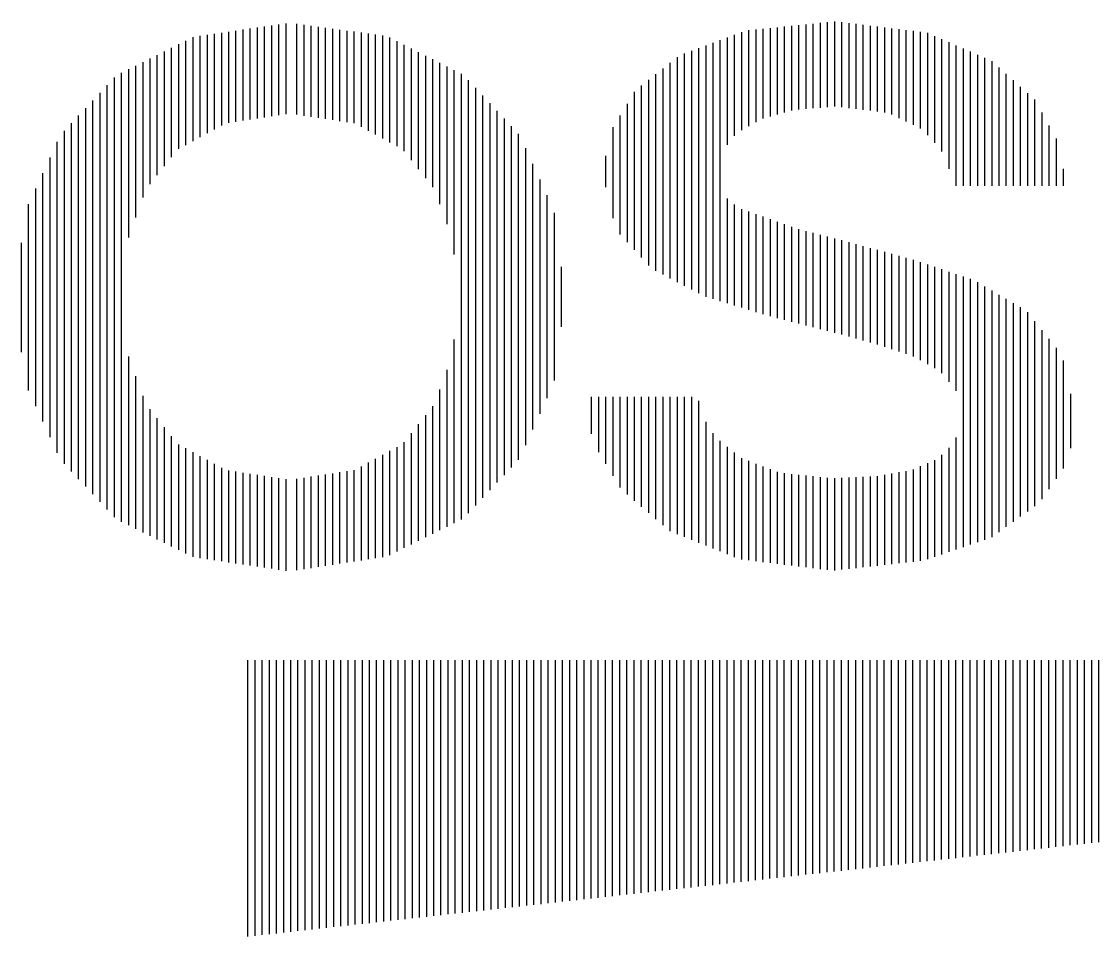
# Model space of a CAD drawing. Extents: x -9640 to 3028, y -691 to 5617.
# Drawn here: x 1730.2 to 1854, y -468.4 to -362.9 of the extents above; entities that cross this region are included whole.
import ezdxf

# ---------------------------------------------------------------- set-up
doc = ezdxf.new("R2010")
doc.units = 0
doc.header["$LTSCALE"] = 100
doc.header["$MEASUREMENT"] = 0
doc.layers.get('0').update_dxf_attribs({"color": 245, "linetype": 'CONTINUOUS'})

# ---------------------------------------------------------------- blocks, each defined once
blk = doc.blocks.new('H20', base_point=(-13899.373904, 10592.007577))
for p, q in [((-9589.604373, 10932.296639), (-9589.604373, 10938.640389)), ((-9589.104373, 10932.374764), (-9589.104373, 10938.714608)), ((-9594.604373, 10931.03492), (-9594.604373, 10937.917733)), ((-9594.104373, 10931.304452), (-9594.104373, 10937.988045)), ((-9593.604373, 10931.577889), (-9593.604373, 10938.062264)), ((-9593.104373, 10931.765389), (-9593.104373, 10938.132577)), ((-9592.604373, 10931.839608), (-9592.604373, 10938.206795)), ((-9592.104373, 10931.917733), (-9592.104373, 10938.281014)), ((-9591.604373, 10931.991952), (-9591.604373, 10938.351327)), ((-9591.104373, 10932.070077), (-9591.104373, 10938.425545)), ((-9590.604373, 10932.144295), (-9590.604373, 10938.495858)), ((-9590.104373, 10932.22242), (-9590.104373, 10938.570077)), ((-9596.604373, 10929.945077), (-9596.604373, 10937.257577)), ((-9596.104373, 10930.214608), (-9596.104373, 10937.507577)), ((-9595.604373, 10930.488045), (-9595.604373, 10937.757577)), ((-9595.104373, 10930.761483), (-9595.104373, 10937.843514)), ((-9598.104373, 10928.105233), (-9598.104373, 10936.507577)), ((-9597.604373, 10928.730233), (-9597.604373, 10936.757577)), ((-9597.104373, 10929.355233), (-9597.104373, 10937.007577)), ((-9599.604373, 10925.140389), (-9599.604373, 10935.757577)), ((-9599.104373, 10926.538827), (-9599.104373, 10936.007577)), ((-9598.604373, 10927.480233), (-9598.604373, 10936.257577)), ((-9601.104373, 10904.198983), (-9601.104373, 10934.933358)), ((-9600.604373, 10903.874764), (-9600.604373, 10935.257577)), ((-9600.104373, 10923.741952), (-9600.104373, 10935.507577)), ((-9601.604373, 10904.730233), (-9601.604373, 10934.402108)), ((-9602.104373, 10905.265389), (-9602.104373, 10933.866952)), ((-9603.104373, 10906.335702), (-9603.104373, 10932.800545)), ((-9602.604373, 10905.800545), (-9602.604373, 10933.335702)), ((-9603.604373, 10906.870858), (-9603.604373, 10932.269295)), ((-9604.604373, 10907.937264), (-9604.604373, 10931.202889)), ((-9604.104373, 10907.402108), (-9604.104373, 10931.734139)), ((-9605.104373, 10908.710702), (-9605.104373, 10930.433358)), ((-9605.604373, 10909.792733), (-9605.604373, 10929.343514)), ((-9606.104373, 10910.87867), (-9606.104373, 10928.257577)), ((-9606.604373, 10911.960702), (-9606.604373, 10927.171639)), ((-9607.104373, 10913.046639), (-9607.104373, 10926.085702)), ((-9607.604373, 10915.726327), (-9607.604373, 10923.386483)), ((-9600.104373, 10903.632577), (-9600.104373, 10915.44117)), ((-9599.604373, 10903.386483), (-9599.604373, 10914.06617)), ((-9599.104373, 10903.140389), (-9599.104373, 10912.687264)), ((-9598.604373, 10902.894295), (-9598.604373, 10911.75367)), ((-9598.104373, 10902.652108), (-9598.104373, 10911.12867)), ((-9597.604373, 10902.406014), (-9597.604373, 10910.50367)), ((-9597.104373, 10902.15992), (-9597.104373, 10909.874764)), ((-9596.604373, 10901.913827), (-9596.604373, 10909.288827)), ((-9596.104373, 10901.671639), (-9596.104373, 10909.015389)), ((-9595.604373, 10901.425545), (-9595.604373, 10908.745858)), ((-9595.104373, 10901.335702), (-9595.104373, 10908.47242)), ((-9594.604373, 10901.265389), (-9594.604373, 10908.198983)), ((-9594.104373, 10901.19117), (-9594.104373, 10907.925545)), ((-9593.604373, 10901.116952), (-9593.604373, 10907.656014)), ((-9593.104373, 10901.042733), (-9593.104373, 10907.468514)), ((-9592.604373, 10900.97242), (-9592.604373, 10907.390389)), ((-9592.104373, 10900.898202), (-9592.104373, 10907.312264)), ((-9591.604373, 10900.823983), (-9591.604373, 10907.234139)), ((-9591.104373, 10900.749764), (-9591.104373, 10907.15992)), ((-9590.604373, 10900.679452), (-9590.604373, 10907.081795)), ((-9590.104373, 10900.605233), (-9590.104373, 10907.00367)), ((-9589.604373, 10900.531014), (-9589.604373, 10906.925545)), ((-9589.104373, 10900.456795), (-9589.104373, 10906.851327))]:
    blk.add_line(p, q)
blk = doc.blocks.new('H21', base_point=(-13899.373904, 10592.007577))
for p, q in [((-9589.604373, 10932.296639), (-9589.604373, 10938.640389)), ((-9589.104373, 10932.374764), (-9589.104373, 10938.714608)), ((-9594.604373, 10931.03492), (-9594.604373, 10937.917733)), ((-9594.104373, 10931.304452), (-9594.104373, 10937.988045)), ((-9593.604373, 10931.577889), (-9593.604373, 10938.062264)), ((-9593.104373, 10931.765389), (-9593.104373, 10938.132577)), ((-9592.604373, 10931.839608), (-9592.604373, 10938.206795)), ((-9592.104373, 10931.917733), (-9592.104373, 10938.281014)), ((-9591.604373, 10931.991952), (-9591.604373, 10938.351327)), ((-9591.104373, 10932.070077), (-9591.104373, 10938.425545)), ((-9590.604373, 10932.144295), (-9590.604373, 10938.495858)), ((-9590.104373, 10932.22242), (-9590.104373, 10938.570077)), ((-9596.604373, 10929.945077), (-9596.604373, 10937.257577)), ((-9596.104373, 10930.214608), (-9596.104373, 10937.507577)), ((-9595.604373, 10930.488045), (-9595.604373, 10937.757577)), ((-9595.104373, 10930.761483), (-9595.104373, 10937.843514)), ((-9598.104373, 10928.105233), (-9598.104373, 10936.507577)), ((-9597.604373, 10928.730233), (-9597.604373, 10936.757577)), ((-9597.104373, 10929.355233), (-9597.104373, 10937.007577)), ((-9599.604373, 10925.140389), (-9599.604373, 10935.757577)), ((-9599.104373, 10926.538827), (-9599.104373, 10936.007577)), ((-9598.604373, 10927.480233), (-9598.604373, 10936.257577)), ((-9601.104373, 10904.198983), (-9601.104373, 10934.933358)), ((-9600.604373, 10903.874764), (-9600.604373, 10935.257577)), ((-9600.104373, 10923.741952), (-9600.104373, 10935.507577)), ((-9601.604373, 10904.730233), (-9601.604373, 10934.402108)), ((-9602.104373, 10905.265389), (-9602.104373, 10933.866952)), ((-9603.104373, 10906.335702), (-9603.104373, 10932.800545)), ((-9602.604373, 10905.800545), (-9602.604373, 10933.335702)), ((-9603.604373, 10906.870858), (-9603.604373, 10932.269295)), ((-9604.604373, 10907.937264), (-9604.604373, 10931.202889)), ((-9604.104373, 10907.402108), (-9604.104373, 10931.734139)), ((-9605.104373, 10908.710702), (-9605.104373, 10930.433358)), ((-9605.604373, 10909.792733), (-9605.604373, 10929.343514)), ((-9606.104373, 10910.87867), (-9606.104373, 10928.257577)), ((-9606.604373, 10911.960702), (-9606.604373, 10927.171639)), ((-9607.104373, 10913.046639), (-9607.104373, 10926.085702)), ((-9607.604373, 10915.726327), (-9607.604373, 10923.386483)), ((-9600.104373, 10903.632577), (-9600.104373, 10915.44117)), ((-9599.604373, 10903.386483), (-9599.604373, 10914.06617)), ((-9599.104373, 10903.140389), (-9599.104373, 10912.687264)), ((-9598.604373, 10902.894295), (-9598.604373, 10911.75367)), ((-9598.104373, 10902.652108), (-9598.104373, 10911.12867)), ((-9597.604373, 10902.406014), (-9597.604373, 10910.50367)), ((-9597.104373, 10902.15992), (-9597.104373, 10909.874764)), ((-9596.604373, 10901.913827), (-9596.604373, 10909.288827)), ((-9596.104373, 10901.671639), (-9596.104373, 10909.015389)), ((-9595.604373, 10901.425545), (-9595.604373, 10908.745858)), ((-9595.104373, 10901.335702), (-9595.104373, 10908.47242)), ((-9594.604373, 10901.265389), (-9594.604373, 10908.198983)), ((-9594.104373, 10901.19117), (-9594.104373, 10907.925545)), ((-9593.604373, 10901.116952), (-9593.604373, 10907.656014)), ((-9593.104373, 10901.042733), (-9593.104373, 10907.468514)), ((-9592.604373, 10900.97242), (-9592.604373, 10907.390389)), ((-9592.104373, 10900.898202), (-9592.104373, 10907.312264)), ((-9591.604373, 10900.823983), (-9591.604373, 10907.234139)), ((-9591.104373, 10900.749764), (-9591.104373, 10907.15992)), ((-9590.604373, 10900.679452), (-9590.604373, 10907.081795)), ((-9590.104373, 10900.605233), (-9590.104373, 10907.00367)), ((-9589.604373, 10900.531014), (-9589.604373, 10906.925545)), ((-9589.104373, 10900.456795), (-9589.104373, 10906.851327))]:
    blk.add_line(p, q)
blk = doc.blocks.new('H22', base_point=(-13899.373904, 10592.007577))
for p, q in [((-9589.604373, 10932.296639), (-9589.604373, 10938.640389)), ((-9589.104373, 10932.374764), (-9589.104373, 10938.714608)), ((-9594.604373, 10931.03492), (-9594.604373, 10937.917733)), ((-9594.104373, 10931.304452), (-9594.104373, 10937.988045)), ((-9593.604373, 10931.577889), (-9593.604373, 10938.062264)), ((-9593.104373, 10931.765389), (-9593.104373, 10938.132577)), ((-9592.604373, 10931.839608), (-9592.604373, 10938.206795)), ((-9592.104373, 10931.917733), (-9592.104373, 10938.281014)), ((-9591.604373, 10931.991952), (-9591.604373, 10938.351327)), ((-9591.104373, 10932.070077), (-9591.104373, 10938.425545)), ((-9590.604373, 10932.144295), (-9590.604373, 10938.495858)), ((-9590.104373, 10932.22242), (-9590.104373, 10938.570077)), ((-9596.604373, 10929.945077), (-9596.604373, 10937.257577)), ((-9596.104373, 10930.214608), (-9596.104373, 10937.507577)), ((-9595.604373, 10930.488045), (-9595.604373, 10937.757577)), ((-9595.104373, 10930.761483), (-9595.104373, 10937.843514)), ((-9598.104373, 10928.105233), (-9598.104373, 10936.507577)), ((-9597.604373, 10928.730233), (-9597.604373, 10936.757577)), ((-9597.104373, 10929.355233), (-9597.104373, 10937.007577)), ((-9599.604373, 10925.140389), (-9599.604373, 10935.757577)), ((-9599.104373, 10926.538827), (-9599.104373, 10936.007577)), ((-9598.604373, 10927.480233), (-9598.604373, 10936.257577)), ((-9601.104373, 10904.198983), (-9601.104373, 10934.933358)), ((-9600.604373, 10903.874764), (-9600.604373, 10935.257577)), ((-9600.104373, 10923.741952), (-9600.104373, 10935.507577)), ((-9601.604373, 10904.730233), (-9601.604373, 10934.402108)), ((-9602.104373, 10905.265389), (-9602.104373, 10933.866952)), ((-9603.104373, 10906.335702), (-9603.104373, 10932.800545)), ((-9602.604373, 10905.800545), (-9602.604373, 10933.335702)), ((-9603.604373, 10906.870858), (-9603.604373, 10932.269295)), ((-9604.604373, 10907.937264), (-9604.604373, 10931.202889)), ((-9604.104373, 10907.402108), (-9604.104373, 10931.734139)), ((-9605.104373, 10908.710702), (-9605.104373, 10930.433358)), ((-9605.604373, 10909.792733), (-9605.604373, 10929.343514)), ((-9606.104373, 10910.87867), (-9606.104373, 10928.257577)), ((-9606.604373, 10911.960702), (-9606.604373, 10927.171639)), ((-9607.104373, 10913.046639), (-9607.104373, 10926.085702)), ((-9607.604373, 10915.726327), (-9607.604373, 10923.386483)), ((-9600.104373, 10903.632577), (-9600.104373, 10915.44117)), ((-9599.604373, 10903.386483), (-9599.604373, 10914.06617)), ((-9599.104373, 10903.140389), (-9599.104373, 10912.687264)), ((-9598.604373, 10902.894295), (-9598.604373, 10911.75367)), ((-9598.104373, 10902.652108), (-9598.104373, 10911.12867)), ((-9597.604373, 10902.406014), (-9597.604373, 10910.50367)), ((-9597.104373, 10902.15992), (-9597.104373, 10909.874764)), ((-9596.604373, 10901.913827), (-9596.604373, 10909.288827)), ((-9596.104373, 10901.671639), (-9596.104373, 10909.015389)), ((-9595.604373, 10901.425545), (-9595.604373, 10908.745858)), ((-9595.104373, 10901.335702), (-9595.104373, 10908.47242)), ((-9594.604373, 10901.265389), (-9594.604373, 10908.198983)), ((-9594.104373, 10901.19117), (-9594.104373, 10907.925545)), ((-9593.604373, 10901.116952), (-9593.604373, 10907.656014)), ((-9593.104373, 10901.042733), (-9593.104373, 10907.468514)), ((-9592.604373, 10900.97242), (-9592.604373, 10907.390389)), ((-9592.104373, 10900.898202), (-9592.104373, 10907.312264)), ((-9591.604373, 10900.823983), (-9591.604373, 10907.234139)), ((-9591.104373, 10900.749764), (-9591.104373, 10907.15992)), ((-9590.604373, 10900.679452), (-9590.604373, 10907.081795)), ((-9590.104373, 10900.605233), (-9590.104373, 10907.00367)), ((-9589.604373, 10900.531014), (-9589.604373, 10906.925545)), ((-9589.104373, 10900.456795), (-9589.104373, 10906.851327))]:
    blk.add_line(p, q)
blk = doc.blocks.new('H23', base_point=(-13899.373904, 10592.007577))
for p, q in [((-9589.604373, 10932.296639), (-9589.604373, 10938.640389)), ((-9589.104373, 10932.374764), (-9589.104373, 10938.714608)), ((-9594.604373, 10931.03492), (-9594.604373, 10937.917733)), ((-9594.104373, 10931.304452), (-9594.104373, 10937.988045)), ((-9593.604373, 10931.577889), (-9593.604373, 10938.062264)), ((-9593.104373, 10931.765389), (-9593.104373, 10938.132577)), ((-9592.604373, 10931.839608), (-9592.604373, 10938.206795)), ((-9592.104373, 10931.917733), (-9592.104373, 10938.281014)), ((-9591.604373, 10931.991952), (-9591.604373, 10938.351327)), ((-9591.104373, 10932.070077), (-9591.104373, 10938.425545)), ((-9590.604373, 10932.144295), (-9590.604373, 10938.495858)), ((-9590.104373, 10932.22242), (-9590.104373, 10938.570077)), ((-9596.604373, 10929.945077), (-9596.604373, 10937.257577)), ((-9596.104373, 10930.214608), (-9596.104373, 10937.507577)), ((-9595.604373, 10930.488045), (-9595.604373, 10937.757577)), ((-9595.104373, 10930.761483), (-9595.104373, 10937.843514)), ((-9598.104373, 10928.105233), (-9598.104373, 10936.507577)), ((-9597.604373, 10928.730233), (-9597.604373, 10936.757577)), ((-9597.104373, 10929.355233), (-9597.104373, 10937.007577)), ((-9599.604373, 10925.140389), (-9599.604373, 10935.757577)), ((-9599.104373, 10926.538827), (-9599.104373, 10936.007577)), ((-9598.604373, 10927.480233), (-9598.604373, 10936.257577)), ((-9601.104373, 10904.198983), (-9601.104373, 10934.933358)), ((-9600.604373, 10903.874764), (-9600.604373, 10935.257577)), ((-9600.104373, 10923.741952), (-9600.104373, 10935.507577)), ((-9601.604373, 10904.730233), (-9601.604373, 10934.402108)), ((-9602.104373, 10905.265389), (-9602.104373, 10933.866952)), ((-9603.104373, 10906.335702), (-9603.104373, 10932.800545)), ((-9602.604373, 10905.800545), (-9602.604373, 10933.335702)), ((-9603.604373, 10906.870858), (-9603.604373, 10932.269295)), ((-9604.604373, 10907.937264), (-9604.604373, 10931.202889)), ((-9604.104373, 10907.402108), (-9604.104373, 10931.734139)), ((-9605.104373, 10908.710702), (-9605.104373, 10930.433358)), ((-9605.604373, 10909.792733), (-9605.604373, 10929.343514)), ((-9606.104373, 10910.87867), (-9606.104373, 10928.257577)), ((-9606.604373, 10911.960702), (-9606.604373, 10927.171639)), ((-9607.104373, 10913.046639), (-9607.104373, 10926.085702)), ((-9607.604373, 10915.726327), (-9607.604373, 10923.386483)), ((-9600.104373, 10903.632577), (-9600.104373, 10915.44117)), ((-9599.604373, 10903.386483), (-9599.604373, 10914.06617)), ((-9599.104373, 10903.140389), (-9599.104373, 10912.687264)), ((-9598.604373, 10902.894295), (-9598.604373, 10911.75367)), ((-9598.104373, 10902.652108), (-9598.104373, 10911.12867)), ((-9597.604373, 10902.406014), (-9597.604373, 10910.50367)), ((-9597.104373, 10902.15992), (-9597.104373, 10909.874764)), ((-9596.604373, 10901.913827), (-9596.604373, 10909.288827)), ((-9596.104373, 10901.671639), (-9596.104373, 10909.015389)), ((-9595.604373, 10901.425545), (-9595.604373, 10908.745858)), ((-9595.104373, 10901.335702), (-9595.104373, 10908.47242)), ((-9594.604373, 10901.265389), (-9594.604373, 10908.198983)), ((-9594.104373, 10901.19117), (-9594.104373, 10907.925545)), ((-9593.604373, 10901.116952), (-9593.604373, 10907.656014)), ((-9593.104373, 10901.042733), (-9593.104373, 10907.468514)), ((-9592.604373, 10900.97242), (-9592.604373, 10907.390389)), ((-9592.104373, 10900.898202), (-9592.104373, 10907.312264)), ((-9591.604373, 10900.823983), (-9591.604373, 10907.234139)), ((-9591.104373, 10900.749764), (-9591.104373, 10907.15992)), ((-9590.604373, 10900.679452), (-9590.604373, 10907.081795)), ((-9590.104373, 10900.605233), (-9590.104373, 10907.00367)), ((-9589.604373, 10900.531014), (-9589.604373, 10906.925545)), ((-9589.104373, 10900.456795), (-9589.104373, 10906.851327))]:
    blk.add_line(p, q)
blk = doc.blocks.new('H30', base_point=(-13899.373904, 10592.007577))
for p, q in [((-9552.737185, 10932.738045), (-9552.737185, 10938.644295)), ((-9552.237185, 10932.781014), (-9552.237185, 10938.695077)), ((-9551.737185, 10932.823983), (-9551.737185, 10938.749764)), ((-9551.237185, 10932.863045), (-9551.237185, 10938.800545)), ((-9550.737185, 10932.906014), (-9550.737185, 10938.851327)), ((-9550.237185, 10932.855233), (-9550.237185, 10938.796639)), ((-9549.737185, 10932.796639), (-9549.737185, 10938.738045)), ((-9549.237185, 10932.738045), (-9549.237185, 10938.675545)), ((-9548.737185, 10932.679452), (-9548.737185, 10938.616952)), ((-9557.737185, 10930.866952), (-9557.737185, 10937.925545)), ((-9557.237185, 10931.245858), (-9557.237185, 10938.109139)), ((-9556.737185, 10931.531014), (-9556.737185, 10938.238045)), ((-9556.237185, 10931.812264), (-9556.237185, 10938.288827)), ((-9555.737185, 10932.062264), (-9555.737185, 10938.339608)), ((-9555.237185, 10932.198983), (-9555.237185, 10938.390389)), ((-9554.737185, 10932.339608), (-9554.737185, 10938.44117)), ((-9554.237185, 10932.480233), (-9554.237185, 10938.491952)), ((-9553.737185, 10932.616952), (-9553.737185, 10938.542733)), ((-9553.237185, 10932.695077), (-9553.237185, 10938.593514)), ((-9548.237185, 10932.620858), (-9548.237185, 10938.554452)), ((-9547.737185, 10932.562264), (-9547.737185, 10938.491952)), ((-9547.237185, 10932.499764), (-9547.237185, 10938.433358)), ((-9546.737185, 10932.343514), (-9546.737185, 10938.370858)), ((-9546.237185, 10932.101327), (-9546.237185, 10938.308358)), ((-9545.737185, 10931.863045), (-9545.737185, 10938.249764)), ((-9545.237185, 10931.620858), (-9545.237185, 10938.187264)), ((-9544.737185, 10931.37867), (-9544.737185, 10938.124764)), ((-9544.237185, 10930.898202), (-9544.237185, 10938.046639)), ((-9559.737185, 10919.609139), (-9559.737185, 10937.179452)), ((-9559.237185, 10919.456795), (-9559.237185, 10937.363045)), ((-9558.737185, 10919.304452), (-9558.737185, 10937.550545)), ((-9558.237185, 10930.226327), (-9558.237185, 10937.738045)), ((-9543.737185, 10930.359139), (-9543.737185, 10937.831795)), ((-9543.237185, 10929.773202), (-9543.237185, 10937.613045)), ((-9542.737185, 10928.546639), (-9542.737185, 10937.394295)), ((-9542.237185, 10927.351327), (-9542.237185, 10937.179452)), ((-9561.237185, 10920.370858), (-9561.237185, 10936.616952)), ((-9560.737185, 10920.109139), (-9560.737185, 10936.804452)), ((-9560.237185, 10919.851327), (-9560.237185, 10936.991952)), ((-9541.737185, 10927.351327), (-9541.737185, 10936.960702)), ((-9541.237185, 10927.351327), (-9541.237185, 10936.745858)), ((-9540.737185, 10927.351327), (-9540.737185, 10936.527108)), ((-9562.237185, 10920.894295), (-9562.237185, 10935.964608)), ((-9561.737185, 10920.632577), (-9561.737185, 10936.359139)), ((-9540.237185, 10927.351327), (-9540.237185, 10936.312264)), ((-9539.737185, 10927.351327), (-9539.737185, 10936.085702)), ((-9539.237185, 10927.351327), (-9539.237185, 10935.636483)), ((-9563.237185, 10921.417733), (-9563.237185, 10935.171639)), ((-9562.737185, 10921.156014), (-9562.737185, 10935.56617)), ((-9538.737185, 10927.351327), (-9538.737185, 10935.187264)), ((-9564.237185, 10922.34742), (-9564.237185, 10934.382577)), ((-9563.737185, 10921.804452), (-9563.737185, 10934.777108)), ((-9538.237185, 10927.351327), (-9538.237185, 10934.738045)), ((-9537.737185, 10927.351327), (-9537.737185, 10934.28492)), ((-9564.737185, 10922.886483), (-9564.737185, 10933.929452)), ((-9537.237185, 10927.351327), (-9537.237185, 10933.835702)), ((-9536.737185, 10927.351327), (-9536.737185, 10933.386483)), ((-9565.237185, 10923.429452), (-9565.237185, 10933.101327)), ((-9565.737185, 10923.968514), (-9565.737185, 10932.277108)), ((-9536.237185, 10927.351327), (-9536.237185, 10932.499764)), ((-9566.237185, 10925.09742), (-9566.237185, 10931.452889)), ((-9535.737185, 10927.351327), (-9535.737185, 10931.581795)), ((-9535.237185, 10927.351327), (-9535.237185, 10930.663827)), ((-9566.737185, 10927.269295), (-9566.737185, 10929.464608)), ((-9534.737185, 10927.351327), (-9534.737185, 10928.558358)), ((-9558.237185, 10919.152108), (-9558.237185, 10926.476327)), ((-9557.737185, 10918.999764), (-9557.737185, 10926.050545)), ((-9557.237185, 10918.84742), (-9557.237185, 10925.741952)), ((-9556.737185, 10918.695077), (-9556.737185, 10925.56617)), ((-9556.237185, 10918.542733), (-9556.237185, 10925.386483)), ((-9555.737185, 10918.390389), (-9555.737185, 10925.210702)), ((-9555.237185, 10918.241952), (-9555.237185, 10925.03492)), ((-9554.737185, 10918.116952), (-9554.737185, 10924.855233)), ((-9554.237185, 10917.988045), (-9554.237185, 10924.679452)), ((-9553.737185, 10917.863045), (-9553.737185, 10924.499764)), ((-9553.237185, 10917.734139), (-9553.237185, 10924.331795)), ((-9552.737185, 10917.605233), (-9552.737185, 10924.202889)), ((-9552.237185, 10917.480233), (-9552.237185, 10924.073983)), ((-9551.737185, 10917.351327), (-9551.737185, 10923.945077)), ((-9551.237185, 10917.226327), (-9551.237185, 10923.820077)), ((-9550.737185, 10917.09742), (-9550.737185, 10923.69117)), ((-9550.237185, 10916.964608), (-9550.237185, 10923.562264)), ((-9549.737185, 10916.827889), (-9549.737185, 10923.425545)), ((-9549.237185, 10916.69117), (-9549.237185, 10923.288827)), ((-9548.737185, 10916.550545), (-9548.737185, 10923.152108)), ((-9548.237185, 10916.413827), (-9548.237185, 10923.015389)), ((-9547.737185, 10916.277108), (-9547.737185, 10922.882577)), ((-9547.237185, 10916.113045), (-9547.237185, 10922.745858)), ((-9546.737185, 10915.945077), (-9546.737185, 10922.609139)), ((-9546.237185, 10915.777108), (-9546.237185, 10922.47242)), ((-9545.737185, 10915.609139), (-9545.737185, 10922.335702)), ((-9545.237185, 10915.44117), (-9545.237185, 10922.183358)), ((-9544.737185, 10915.175545), (-9544.737185, 10922.019295)), ((-9544.237185, 10914.894295), (-9544.237185, 10921.855233)), ((-9543.737185, 10914.613045), (-9543.737185, 10921.69117)), ((-9543.237185, 10914.277108), (-9543.237185, 10921.527108)), ((-9542.737185, 10913.656014), (-9542.737185, 10921.363045)), ((-9542.237185, 10913.031014), (-9542.237185, 10921.198983)), ((-9541.737185, 10902.113045), (-9541.737185, 10921.03492)), ((-9541.237185, 10902.281014), (-9541.237185, 10920.870858)), ((-9540.737185, 10902.452889), (-9540.737185, 10920.620858)), ((-9540.237185, 10902.620858), (-9540.237185, 10920.331795)), ((-9539.737185, 10902.796639), (-9539.737185, 10920.042733)), ((-9539.237185, 10903.15992), (-9539.237185, 10919.75367)), ((-9538.737185, 10903.519295), (-9538.737185, 10919.464608)), ((-9538.237185, 10903.87867), (-9538.237185, 10919.171639)), ((-9537.737185, 10904.241952), (-9537.737185, 10918.882577)), ((-9537.237185, 10904.601327), (-9537.237185, 10918.523202)), ((-9536.737185, 10904.960702), (-9536.737185, 10917.902108)), ((-9536.237185, 10905.452889), (-9536.237185, 10917.281014)), ((-9535.737185, 10906.171639), (-9535.737185, 10916.65992)), ((-9535.237185, 10906.890389), (-9535.237185, 10916.038827)), ((-9534.737185, 10907.609139), (-9534.737185, 10915.148202)), ((-9567.737185, 10910.019295), (-9567.737185, 10912.609139)), ((-9567.237185, 10908.75367), (-9567.237185, 10912.609139)), ((-9566.737185, 10907.925545), (-9566.737185, 10912.609139)), ((-9566.237185, 10907.101327), (-9566.237185, 10912.609139)), ((-9565.737185, 10906.277108), (-9565.737185, 10912.609139)), ((-9565.237185, 10905.781014), (-9565.237185, 10912.609139)), ((-9564.737185, 10905.351327), (-9564.737185, 10912.609139)), ((-9564.237185, 10904.925545), (-9564.237185, 10912.609139)), ((-9563.737185, 10904.495858), (-9563.737185, 10912.609139)), ((-9563.237185, 10904.070077), (-9563.237185, 10912.609139)), ((-9562.737185, 10903.640389), (-9562.737185, 10912.609139)), ((-9562.237185, 10903.218514), (-9562.237185, 10912.609139)), ((-9561.737185, 10903.019295), (-9561.737185, 10912.609139)), ((-9561.237185, 10902.820077), (-9561.237185, 10912.609139)), ((-9560.737185, 10902.616952), (-9560.737185, 10912.609139)), ((-9534.237185, 10909.031014), (-9534.237185, 10912.81617)), ((-9560.237185, 10902.417733), (-9560.237185, 10912.339608)), ((-9559.737185, 10902.218514), (-9559.737185, 10910.866952)), ((-9559.237185, 10902.015389), (-9559.237185, 10910.085702)), ((-9558.737185, 10901.81617), (-9558.737185, 10909.531014)), ((-9542.237185, 10901.94117), (-9542.237185, 10909.765389)), ((-9558.237185, 10901.616952), (-9558.237185, 10909.12867)), ((-9557.737185, 10901.413827), (-9557.737185, 10908.726327)), ((-9542.737185, 10901.773202), (-9542.737185, 10909.038827)), ((-9557.237185, 10901.249764), (-9557.237185, 10908.327889)), ((-9556.737185, 10901.187264), (-9556.737185, 10908.136483)), ((-9556.237185, 10901.124764), (-9556.237185, 10907.94117)), ((-9544.237185, 10901.261483), (-9544.237185, 10907.976327)), ((-9543.737185, 10901.433358), (-9543.737185, 10908.19117)), ((-9543.237185, 10901.601327), (-9543.237185, 10908.550545)), ((-9555.737185, 10901.06617), (-9555.737185, 10907.749764)), ((-9555.237185, 10901.00367), (-9555.237185, 10907.554452)), ((-9554.737185, 10900.94117), (-9554.737185, 10907.363045)), ((-9554.237185, 10900.882577), (-9554.237185, 10907.269295)), ((-9553.737185, 10900.820077), (-9553.737185, 10907.214608)), ((-9553.237185, 10900.761483), (-9553.237185, 10907.163827)), ((-9552.737185, 10900.698983), (-9552.737185, 10907.109139)), ((-9547.237185, 10900.866952), (-9547.237185, 10907.163827)), ((-9546.737185, 10900.921639), (-9546.737185, 10907.25367)), ((-9546.237185, 10900.976327), (-9546.237185, 10907.339608)), ((-9545.737185, 10901.031014), (-9545.737185, 10907.429452)), ((-9545.237185, 10901.085702), (-9545.237185, 10907.542733)), ((-9544.737185, 10901.140389), (-9544.737185, 10907.757577)), ((-9552.237185, 10900.636483), (-9552.237185, 10907.058358)), ((-9551.737185, 10900.577889), (-9551.737185, 10907.00367)), ((-9551.237185, 10900.515389), (-9551.237185, 10906.952889)), ((-9550.737185, 10900.484139), (-9550.737185, 10906.917733)), ((-9550.237185, 10900.538827), (-9550.237185, 10906.94117)), ((-9549.737185, 10900.593514), (-9549.737185, 10906.968514)), ((-9549.237185, 10900.648202), (-9549.237185, 10906.991952)), ((-9548.737185, 10900.702889), (-9548.737185, 10907.019295)), ((-9548.237185, 10900.757577), (-9548.237185, 10907.042733)), ((-9547.737185, 10900.812264), (-9547.737185, 10907.077889))]:
    blk.add_line(p, q)
blk = doc.blocks.new('H32', base_point=(-13899.373904, 10592.007577))
for p, q in [((-9589.604373, 10932.296639), (-9589.604373, 10938.640389)), ((-9589.104373, 10932.374764), (-9589.104373, 10938.714608)), ((-9594.604373, 10931.03492), (-9594.604373, 10937.917733)), ((-9594.104373, 10931.304452), (-9594.104373, 10937.988045)), ((-9593.604373, 10931.577889), (-9593.604373, 10938.062264)), ((-9593.104373, 10931.765389), (-9593.104373, 10938.132577)), ((-9592.604373, 10931.839608), (-9592.604373, 10938.206795)), ((-9592.104373, 10931.917733), (-9592.104373, 10938.281014)), ((-9591.604373, 10931.991952), (-9591.604373, 10938.351327)), ((-9591.104373, 10932.070077), (-9591.104373, 10938.425545)), ((-9590.604373, 10932.144295), (-9590.604373, 10938.495858)), ((-9590.104373, 10932.22242), (-9590.104373, 10938.570077)), ((-9596.604373, 10929.945077), (-9596.604373, 10937.257577)), ((-9596.104373, 10930.214608), (-9596.104373, 10937.507577)), ((-9595.604373, 10930.488045), (-9595.604373, 10937.757577)), ((-9595.104373, 10930.761483), (-9595.104373, 10937.843514)), ((-9598.104373, 10928.105233), (-9598.104373, 10936.507577)), ((-9597.604373, 10928.730233), (-9597.604373, 10936.757577)), ((-9597.104373, 10929.355233), (-9597.104373, 10937.007577)), ((-9599.604373, 10925.140389), (-9599.604373, 10935.757577)), ((-9599.104373, 10926.538827), (-9599.104373, 10936.007577)), ((-9598.604373, 10927.480233), (-9598.604373, 10936.257577)), ((-9601.104373, 10904.198983), (-9601.104373, 10934.933358)), ((-9600.604373, 10903.874764), (-9600.604373, 10935.257577)), ((-9600.104373, 10923.741952), (-9600.104373, 10935.507577)), ((-9601.604373, 10904.730233), (-9601.604373, 10934.402108)), ((-9602.104373, 10905.265389), (-9602.104373, 10933.866952)), ((-9603.104373, 10906.335702), (-9603.104373, 10932.800545)), ((-9602.604373, 10905.800545), (-9602.604373, 10933.335702)), ((-9603.604373, 10906.870858), (-9603.604373, 10932.269295)), ((-9604.604373, 10907.937264), (-9604.604373, 10931.202889)), ((-9604.104373, 10907.402108), (-9604.104373, 10931.734139)), ((-9605.104373, 10908.710702), (-9605.104373, 10930.433358)), ((-9605.604373, 10909.792733), (-9605.604373, 10929.343514)), ((-9606.104373, 10910.87867), (-9606.104373, 10928.257577)), ((-9606.604373, 10911.960702), (-9606.604373, 10927.171639)), ((-9607.104373, 10913.046639), (-9607.104373, 10926.085702)), ((-9607.604373, 10915.726327), (-9607.604373, 10923.386483)), ((-9600.104373, 10903.632577), (-9600.104373, 10915.44117)), ((-9599.604373, 10903.386483), (-9599.604373, 10914.06617)), ((-9599.104373, 10903.140389), (-9599.104373, 10912.687264)), ((-9598.604373, 10902.894295), (-9598.604373, 10911.75367)), ((-9598.104373, 10902.652108), (-9598.104373, 10911.12867)), ((-9597.604373, 10902.406014), (-9597.604373, 10910.50367)), ((-9597.104373, 10902.15992), (-9597.104373, 10909.874764)), ((-9596.604373, 10901.913827), (-9596.604373, 10909.288827)), ((-9596.104373, 10901.671639), (-9596.104373, 10909.015389)), ((-9595.604373, 10901.425545), (-9595.604373, 10908.745858)), ((-9595.104373, 10901.335702), (-9595.104373, 10908.47242)), ((-9594.604373, 10901.265389), (-9594.604373, 10908.198983)), ((-9594.104373, 10901.19117), (-9594.104373, 10907.925545)), ((-9593.604373, 10901.116952), (-9593.604373, 10907.656014)), ((-9593.104373, 10901.042733), (-9593.104373, 10907.468514)), ((-9592.604373, 10900.97242), (-9592.604373, 10907.390389)), ((-9592.104373, 10900.898202), (-9592.104373, 10907.312264)), ((-9591.604373, 10900.823983), (-9591.604373, 10907.234139)), ((-9591.104373, 10900.749764), (-9591.104373, 10907.15992)), ((-9590.604373, 10900.679452), (-9590.604373, 10907.081795)), ((-9590.104373, 10900.605233), (-9590.104373, 10907.00367)), ((-9589.604373, 10900.531014), (-9589.604373, 10906.925545)), ((-9589.104373, 10900.456795), (-9589.104373, 10906.851327))]:
    blk.add_line(p, q)
blk = doc.blocks.new('H35', base_point=(-13899.373904, 10592.007577))
for p, q in [((-9591.768435, 10874.890389), (-9591.768435, 10894.210702)), ((-9591.268435, 10874.948983), (-9591.268435, 10894.210702)), ((-9590.768435, 10875.00367), (-9590.768435, 10894.210702)), ((-9590.268435, 10875.058358), (-9590.268435, 10894.210702)), ((-9589.768435, 10875.113045), (-9589.768435, 10894.210702)), ((-9589.268435, 10875.167733), (-9589.268435, 10894.210702)), ((-9588.768435, 10875.22242), (-9588.768435, 10894.210702)), ((-9588.268435, 10875.281014), (-9588.268435, 10894.210702)), ((-9587.768435, 10875.335702), (-9587.768435, 10894.210702)), ((-9587.268435, 10875.390389), (-9587.268435, 10894.210702)), ((-9586.768435, 10875.445077), (-9586.768435, 10894.210702)), ((-9586.268435, 10875.499764), (-9586.268435, 10894.210702)), ((-9585.768435, 10875.558358), (-9585.768435, 10894.210702)), ((-9585.268435, 10875.613045), (-9585.268435, 10894.210702)), ((-9584.768435, 10875.667733), (-9584.768435, 10894.210702)), ((-9584.268435, 10875.72242), (-9584.268435, 10894.210702)), ((-9583.768435, 10875.777108), (-9583.768435, 10894.210702)), ((-9583.268435, 10875.831795), (-9583.268435, 10894.210702)), ((-9582.768435, 10875.890389), (-9582.768435, 10894.210702)), ((-9582.268435, 10875.945077), (-9582.268435, 10894.210702)), ((-9581.768435, 10875.999764), (-9581.768435, 10894.210702)), ((-9581.268435, 10876.054452), (-9581.268435, 10894.210702)), ((-9580.768435, 10876.109139), (-9580.768435, 10894.210702)), ((-9580.268435, 10876.167733), (-9580.268435, 10894.210702)), ((-9579.768435, 10876.22242), (-9579.768435, 10894.210702)), ((-9579.268435, 10876.277108), (-9579.268435, 10894.210702)), ((-9578.768435, 10876.331795), (-9578.768435, 10894.210702)), ((-9578.268435, 10876.386483), (-9578.268435, 10894.210702)), ((-9577.768435, 10876.445077), (-9577.768435, 10894.210702)), ((-9577.268435, 10876.499764), (-9577.268435, 10894.210702)), ((-9576.768435, 10876.554452), (-9576.768435, 10894.210702)), ((-9576.268435, 10876.609139), (-9576.268435, 10894.210702)), ((-9575.768435, 10876.663827), (-9575.768435, 10894.210702)), ((-9575.268435, 10876.718514), (-9575.268435, 10894.210702)), ((-9574.768435, 10876.777108), (-9574.768435, 10894.210702)), ((-9574.268435, 10876.831795), (-9574.268435, 10894.210702)), ((-9573.768435, 10876.886483), (-9573.768435, 10894.210702)), ((-9573.268435, 10876.94117), (-9573.268435, 10894.210702)), ((-9572.768435, 10876.995858), (-9572.768435, 10894.210702)), ((-9572.268435, 10877.054452), (-9572.268435, 10894.210702)), ((-9571.768435, 10877.109139), (-9571.768435, 10894.210702)), ((-9571.268435, 10877.163827), (-9571.268435, 10894.210702)), ((-9570.768435, 10877.218514), (-9570.768435, 10894.210702)), ((-9570.268435, 10877.273202), (-9570.268435, 10894.210702)), ((-9569.768435, 10877.327889), (-9569.768435, 10894.210702)), ((-9569.268435, 10877.386483), (-9569.268435, 10894.210702)), ((-9568.768435, 10877.44117), (-9568.768435, 10894.210702)), ((-9568.268435, 10877.495858), (-9568.268435, 10894.210702)), ((-9567.768435, 10877.550545), (-9567.768435, 10894.210702)), ((-9567.268435, 10877.605233), (-9567.268435, 10894.210702)), ((-9566.768435, 10877.663827), (-9566.768435, 10894.210702)), ((-9566.268435, 10877.718514), (-9566.268435, 10894.210702)), ((-9565.768435, 10877.773202), (-9565.768435, 10894.210702)), ((-9565.268435, 10877.827889), (-9565.268435, 10894.210702)), ((-9564.768435, 10877.882577), (-9564.768435, 10894.210702)), ((-9564.268435, 10877.94117), (-9564.268435, 10894.210702)), ((-9563.768435, 10877.995858), (-9563.768435, 10894.210702)), ((-9563.268435, 10878.050545), (-9563.268435, 10894.210702)), ((-9562.768435, 10878.105233), (-9562.768435, 10894.210702)), ((-9562.268435, 10878.15992), (-9562.268435, 10894.210702)), ((-9561.768435, 10878.214608), (-9561.768435, 10894.210702)), ((-9561.268435, 10878.273202), (-9561.268435, 10894.210702)), ((-9560.768435, 10878.327889), (-9560.768435, 10894.210702)), ((-9560.268435, 10878.382577), (-9560.268435, 10894.210702)), ((-9559.768435, 10878.437264), (-9559.768435, 10894.210702)), ((-9559.268435, 10878.491952), (-9559.268435, 10894.210702)), ((-9558.768435, 10878.550545), (-9558.768435, 10894.210702)), ((-9558.268435, 10878.605233), (-9558.268435, 10894.210702)), ((-9557.768435, 10878.65992), (-9557.768435, 10894.210702)), ((-9557.268435, 10878.714608), (-9557.268435, 10894.210702)), ((-9556.768435, 10878.769295), (-9556.768435, 10894.210702)), ((-9556.268435, 10878.823983), (-9556.268435, 10894.210702)), ((-9555.768435, 10878.882577), (-9555.768435, 10894.210702)), ((-9555.268435, 10878.937264), (-9555.268435, 10894.210702)), ((-9554.768435, 10878.991952), (-9554.768435, 10894.210702)), ((-9554.268435, 10879.046639), (-9554.268435, 10894.210702)), ((-9553.768435, 10879.101327), (-9553.768435, 10894.210702)), ((-9553.268435, 10879.15992), (-9553.268435, 10894.210702)), ((-9552.768435, 10879.214608), (-9552.768435, 10894.210702)), ((-9552.268435, 10879.269295), (-9552.268435, 10894.210702)), ((-9551.768435, 10879.323983), (-9551.768435, 10894.210702)), ((-9551.268435, 10879.37867), (-9551.268435, 10894.210702)), ((-9550.768435, 10879.437264), (-9550.768435, 10894.210702)), ((-9550.268435, 10879.491952), (-9550.268435, 10894.210702)), ((-9549.768435, 10879.546639), (-9549.768435, 10894.210702)), ((-9549.268435, 10879.601327), (-9549.268435, 10894.210702)), ((-9548.768435, 10879.656014), (-9548.768435, 10894.210702)), ((-9548.268435, 10879.710702), (-9548.268435, 10894.210702)), ((-9547.768435, 10879.769295), (-9547.768435, 10894.210702)), ((-9547.268435, 10879.823983), (-9547.268435, 10894.210702)), ((-9546.768435, 10879.87867), (-9546.768435, 10894.210702)), ((-9546.268435, 10879.933358), (-9546.268435, 10894.210702)), ((-9545.768435, 10879.988045), (-9545.768435, 10894.210702)), ((-9545.268435, 10880.046639), (-9545.268435, 10894.210702)), ((-9544.768435, 10880.101327), (-9544.768435, 10894.210702)), ((-9544.268435, 10880.156014), (-9544.268435, 10894.210702)), ((-9543.768435, 10880.210702), (-9543.768435, 10894.210702)), ((-9543.268435, 10880.265389), (-9543.268435, 10894.210702)), ((-9542.768435, 10880.323983), (-9542.768435, 10894.210702)), ((-9542.268435, 10880.37867), (-9542.268435, 10894.210702)), ((-9541.768435, 10880.433358), (-9541.768435, 10894.210702)), ((-9541.268435, 10880.488045), (-9541.268435, 10894.210702)), ((-9540.768435, 10880.542733), (-9540.768435, 10894.210702)), ((-9540.268435, 10880.59742), (-9540.268435, 10894.210702)), ((-9539.768435, 10880.656014), (-9539.768435, 10894.210702)), ((-9539.268435, 10880.710702), (-9539.268435, 10894.210702)), ((-9538.768435, 10880.765389), (-9538.768435, 10894.210702)), ((-9538.268435, 10880.820077), (-9538.268435, 10894.210702)), ((-9537.768435, 10880.874764), (-9537.768435, 10894.210702)), ((-9537.268435, 10880.933358), (-9537.268435, 10894.210702)), ((-9536.768435, 10880.988045), (-9536.768435, 10894.210702)), ((-9536.268435, 10881.042733), (-9536.268435, 10894.210702)), ((-9535.768435, 10881.09742), (-9535.768435, 10894.210702)), ((-9535.268435, 10881.152108), (-9535.268435, 10894.210702)), ((-9534.768435, 10881.206795), (-9534.768435, 10894.210702)), ((-9534.268435, 10881.265389), (-9534.268435, 10894.210702)), ((-9533.768435, 10881.320077), (-9533.768435, 10894.210702)), ((-9533.268435, 10881.374764), (-9533.268435, 10894.210702)), ((-9532.768435, 10881.429452), (-9532.768435, 10894.210702)), ((-9532.268435, 10881.484139), (-9532.268435, 10894.210702)), ((-9531.768435, 10881.542733), (-9531.768435, 10894.210702)), ((-9531.268435, 10881.59742), (-9531.268435, 10894.210702)), ((-9530.768435, 10881.652108), (-9530.768435, 10894.210702)), ((-9530.268435, 10881.706795), (-9530.268435, 10894.210702)), ((-9529.768435, 10881.761483), (-9529.768435, 10894.210702)), ((-9529.268435, 10881.820077), (-9529.268435, 10894.210702)), ((-9528.768435, 10881.874764), (-9528.768435, 10894.210702)), ((-9528.268435, 10881.929452), (-9528.268435, 10894.210702)), ((-9527.768435, 10881.984139), (-9527.768435, 10894.210702)), ((-9527.268435, 10882.038827), (-9527.268435, 10894.210702)), ((-9526.768435, 10882.093514), (-9526.768435, 10894.210702)), ((-9526.268435, 10882.152108), (-9526.268435, 10894.210702)), ((-9525.768435, 10882.206795), (-9525.768435, 10894.210702)), ((-9525.268435, 10882.261483), (-9525.268435, 10894.210702)), ((-9524.768435, 10882.31617), (-9524.768435, 10894.210702)), ((-9524.268435, 10882.370858), (-9524.268435, 10894.210702)), ((-9523.768435, 10882.429452), (-9523.768435, 10894.210702)), ((-9523.268435, 10882.484139), (-9523.268435, 10894.210702)), ((-9522.768435, 10882.538827), (-9522.768435, 10894.210702)), ((-9522.268435, 10882.593514), (-9522.268435, 10894.210702)), ((-9521.768435, 10882.648202), (-9521.768435, 10894.210702)), ((-9521.268435, 10882.702889), (-9521.268435, 10894.210702)), ((-9520.768435, 10882.761483), (-9520.768435, 10894.210702)), ((-9520.268435, 10882.81617), (-9520.268435, 10894.210702)), ((-9519.768435, 10882.870858), (-9519.768435, 10894.210702)), ((-9519.268435, 10882.925545), (-9519.268435, 10894.210702)), ((-9518.768435, 10882.980233), (-9518.768435, 10894.210702)), ((-9518.268435, 10883.038827), (-9518.268435, 10894.210702)), ((-9517.768435, 10883.093514), (-9517.768435, 10894.210702)), ((-9517.268435, 10883.148202), (-9517.268435, 10894.210702)), ((-9516.768435, 10883.202889), (-9516.768435, 10894.210702)), ((-9516.268435, 10883.257577), (-9516.268435, 10894.210702)), ((-9515.768435, 10883.31617), (-9515.768435, 10894.210702)), ((-9515.268435, 10883.370858), (-9515.268435, 10894.210702)), ((-9514.768435, 10883.425545), (-9514.768435, 10894.210702)), ((-9514.268435, 10883.480233), (-9514.268435, 10894.210702)), ((-9513.768435, 10883.53492), (-9513.768435, 10894.210702)), ((-9513.268435, 10883.589608), (-9513.268435, 10894.210702)), ((-9512.768435, 10883.648202), (-9512.768435, 10894.210702)), ((-9512.268435, 10883.702889), (-9512.268435, 10894.210702)), ((-9511.768435, 10883.757577), (-9511.768435, 10894.210702)), ((-9511.268435, 10883.812264), (-9511.268435, 10894.210702)), ((-9510.768435, 10883.866952), (-9510.768435, 10894.210702)), ((-9510.268435, 10883.925545), (-9510.268435, 10894.210702)), ((-9509.768435, 10883.980233), (-9509.768435, 10894.210702)), ((-9509.268435, 10884.03492), (-9509.268435, 10894.210702)), ((-9508.768435, 10884.089608), (-9508.768435, 10894.210702)), ((-9508.268435, 10884.144295), (-9508.268435, 10894.210702)), ((-9507.768435, 10884.198983), (-9507.768435, 10894.210702)), ((-9507.268435, 10884.257577), (-9507.268435, 10894.210702)), ((-9506.768435, 10884.312264), (-9506.768435, 10894.210702)), ((-9506.268435, 10884.366952), (-9506.268435, 10894.210702)), ((-9505.768435, 10884.421639), (-9505.768435, 10894.210702)), ((-9505.268435, 10884.476327), (-9505.268435, 10894.210702)), ((-9504.768435, 10884.53492), (-9504.768435, 10894.210702)), ((-9504.268435, 10884.589608), (-9504.268435, 10894.210702)), ((-9503.768435, 10884.644295), (-9503.768435, 10894.210702)), ((-9503.268435, 10884.698983), (-9503.268435, 10894.210702)), ((-9502.768435, 10884.75367), (-9502.768435, 10894.210702)), ((-9502.268435, 10884.812264), (-9502.268435, 10894.210702)), ((-9501.768435, 10884.866952), (-9501.768435, 10894.210702)), ((-9501.268435, 10884.921639), (-9501.268435, 10894.210702)), ((-9500.768435, 10884.976327), (-9500.768435, 10894.210702)), ((-9500.268435, 10885.031014), (-9500.268435, 10894.210702)), ((-9499.768435, 10885.085702), (-9499.768435, 10894.210702)), ((-9499.268435, 10885.144295), (-9499.268435, 10894.210702)), ((-9498.768435, 10885.198983), (-9498.768435, 10894.210702)), ((-9498.268435, 10885.25367), (-9498.268435, 10894.210702)), ((-9497.768435, 10885.308358), (-9497.768435, 10894.210702)), ((-9497.268435, 10885.363045), (-9497.268435, 10894.210702)), ((-9496.768435, 10885.421639), (-9496.768435, 10894.210702)), ((-9496.268435, 10885.476327), (-9496.268435, 10894.210702)), ((-9495.768435, 10885.531014), (-9495.768435, 10894.210702)), ((-9495.268435, 10885.585702), (-9495.268435, 10894.210702)), ((-9494.768435, 10885.640389), (-9494.768435, 10894.210702)), ((-9494.268435, 10885.698983), (-9494.268435, 10894.210702)), ((-9493.768435, 10885.75367), (-9493.768435, 10894.210702)), ((-9493.268435, 10885.808358), (-9493.268435, 10894.210702)), ((-9492.768435, 10885.863045), (-9492.768435, 10894.210702)), ((-9492.268435, 10885.917733), (-9492.268435, 10894.210702)), ((-9491.768435, 10885.97242), (-9491.768435, 10894.210702)), ((-9491.268435, 10886.031014), (-9491.268435, 10894.210702)), ((-9490.768435, 10886.085702), (-9490.768435, 10894.210702)), ((-9490.268435, 10886.140389), (-9490.268435, 10894.210702)), ((-9489.768435, 10886.195077), (-9489.768435, 10894.210702)), ((-9489.268435, 10886.249764), (-9489.268435, 10894.210702)), ((-9488.768435, 10886.308358), (-9488.768435, 10894.210702)), ((-9488.268435, 10886.363045), (-9488.268435, 10894.210702)), ((-9487.768435, 10886.417733), (-9487.768435, 10894.210702)), ((-9487.268435, 10886.47242), (-9487.268435, 10894.210702)), ((-9486.768435, 10886.527108), (-9486.768435, 10894.210702)), ((-9486.268435, 10886.581795), (-9486.268435, 10894.210702)), ((-9485.768435, 10886.640389), (-9485.768435, 10894.210702)), ((-9485.268435, 10886.695077), (-9485.268435, 10894.210702)), ((-9484.768435, 10886.749764), (-9484.768435, 10894.210702)), ((-9484.268435, 10886.804452), (-9484.268435, 10894.210702)), ((-9483.768435, 10886.859139), (-9483.768435, 10894.210702)), ((-9483.268435, 10886.917733), (-9483.268435, 10894.210702)), ((-9482.768435, 10886.97242), (-9482.768435, 10894.210702)), ((-9482.268435, 10887.027108), (-9482.268435, 10894.210702)), ((-9481.768435, 10887.081795), (-9481.768435, 10894.210702)), ((-9481.268435, 10887.136483), (-9481.268435, 10894.210702)), ((-9480.768435, 10887.195077), (-9480.768435, 10894.210702)), ((-9480.268435, 10887.249764), (-9480.268435, 10894.210702)), ((-9479.768435, 10887.304452), (-9479.768435, 10894.210702)), ((-9479.268435, 10887.359139), (-9479.268435, 10894.210702)), ((-9478.768435, 10887.413827), (-9478.768435, 10894.210702)), ((-9478.268435, 10887.468514), (-9478.268435, 10894.210702)), ((-9477.768435, 10887.527108), (-9477.768435, 10894.210702)), ((-9477.268435, 10887.581795), (-9477.268435, 10894.210702)), ((-9476.768435, 10887.636483), (-9476.768435, 10894.210702)), ((-9476.268435, 10887.69117), (-9476.268435, 10894.210702)), ((-9475.768435, 10887.745858), (-9475.768435, 10894.210702)), ((-9475.268435, 10887.804452), (-9475.268435, 10894.210702)), ((-9474.768435, 10887.859139), (-9474.768435, 10894.210702)), ((-9474.268435, 10887.913827), (-9474.268435, 10894.210702)), ((-9473.768435, 10887.968514), (-9473.768435, 10894.210702)), ((-9473.268435, 10888.023202), (-9473.268435, 10894.210702)), ((-9472.768435, 10888.077889), (-9472.768435, 10894.210702)), ((-9472.268435, 10888.136483), (-9472.268435, 10894.210702)), ((-9471.768435, 10888.19117), (-9471.768435, 10894.210702)), ((-9471.268435, 10888.245858), (-9471.268435, 10894.210702)), ((-9470.768435, 10888.300545), (-9470.768435, 10894.210702)), ((-9470.268435, 10888.355233), (-9470.268435, 10894.210702)), ((-9469.768435, 10888.413827), (-9469.768435, 10894.210702)), ((-9469.268435, 10888.468514), (-9469.268435, 10894.210702)), ((-9468.768435, 10888.523202), (-9468.768435, 10894.210702)), ((-9468.268435, 10888.577889), (-9468.268435, 10894.210702))]:
    blk.add_line(p, q)

msp = doc.modelspace()

# ---------------------------------------------------------------- linework, layer by layer
for p, q in [((1761.989561, -373.657433), (1761.989561, -363.190245)), ((1762.814561, -373.779894), (1762.814561, -363.299816)), ((1763.639561, -373.9088), (1763.639561, -363.409386)), ((1764.464561, -374.031261), (1764.464561, -363.525402)), ((1765.289561, -374.153722), (1765.289561, -363.634972)), ((1766.114561, -374.276183), (1766.114561, -363.750987)), ((1766.939561, -374.398644), (1766.939561, -363.860558)), ((1767.764561, -374.521105), (1767.764561, -363.976573)), ((1768.589561, -374.643566), (1768.589561, -364.086144)), ((1769.414561, -375.056066), (1769.414561, -364.195714)), ((1770.239561, -375.507237), (1770.239561, -364.31173)), ((1771.064561, -375.958409), (1771.064561, -364.4213)), ((1771.889561, -376.409581), (1771.889561, -364.537316)), ((1772.714561, -376.854308), (1772.714561, -364.769347)), ((1773.539561, -377.30548), (1773.539561, -365.188292)), ((1774.364561, -377.879112), (1774.364561, -365.607237)), ((1775.189561, -378.910362), (1775.189561, -366.019737)), ((1776.014561, -379.941612), (1776.014561, -366.438683)), ((1776.839561, -380.979308), (1776.839561, -366.857628)), ((1777.664561, -382.010558), (1777.664561, -367.270128)), ((1778.489561, -383.969933), (1778.489561, -367.689073)), ((1779.314561, -386.277355), (1779.314561, -368.108019)), ((1780.139561, -389.783605), (1780.139561, -368.520519)), ((1780.964561, -420.360167), (1780.964561, -368.939464)), ((1781.789561, -419.618956), (1781.789561, -369.680675)), ((1782.614561, -418.742394), (1782.614561, -370.563683)), ((1783.439561, -417.859386), (1783.439561, -371.446691)), ((1784.264561, -416.982823), (1784.264561, -372.329698)), ((1785.089561, -416.099816), (1785.089561, -373.212706)), ((1785.914561, -415.223253), (1785.914561, -374.089269)), ((1786.739561, -414.340245), (1786.739561, -374.972277)), ((1787.564561, -413.463683), (1787.564561, -375.855284)), ((1788.389561, -411.775011), (1788.389561, -377.537511)), ((1789.214561, -409.970323), (1789.214561, -379.342198)), ((1790.039561, -408.165636), (1790.039561, -381.140441)), ((1790.864561, -406.367394), (1790.864561, -382.938683)), ((1791.689561, -404.304894), (1791.689561, -385.001183)), ((1792.514561, -398.130284), (1792.514561, -391.220909)), ((1780.139561, -420.772667), (1780.139561, -399.59337)), ((1779.314561, -421.178722), (1779.314561, -403.080284)), ((1778.489561, -421.584777), (1778.489561, -405.35548)), ((1777.664561, -421.997277), (1777.664561, -407.289073)), ((1776.839561, -422.403331), (1776.839561, -408.326769)), ((1776.014561, -422.815831), (1776.014561, -409.358019)), ((1775.189561, -423.221886), (1775.189561, -410.389269)), ((1773.539561, -424.040441), (1773.539561, -411.994152)), ((1774.364561, -423.634386), (1774.364561, -411.420519)), ((1771.064561, -424.813878), (1771.064561, -413.341222)), ((1771.889561, -424.691417), (1771.889561, -412.896495)), ((1772.714561, -424.452941), (1772.714561, -412.445323)), ((1768.589561, -425.194152), (1768.589561, -414.656066)), ((1769.414561, -425.065245), (1769.414561, -414.243566)), ((1770.239561, -424.942784), (1770.239561, -413.792394)), ((1761.989561, -426.19962), (1761.989561, -415.655089)), ((1762.814561, -426.077159), (1762.814561, -415.532628)), ((1763.639561, -425.948253), (1763.639561, -415.403722)), ((1764.464561, -425.825792), (1764.464561, -415.281261)), ((1765.289561, -425.696886), (1765.289561, -415.1588)), ((1766.114561, -425.574425), (1766.114561, -415.029894)), ((1766.939561, -425.445519), (1766.939561, -414.907433)), ((1767.764561, -425.323058), (1767.764561, -414.778527))]:
    msp.add_line(p, q)

# ---------------------------------------------------------------- block references
at = {"xscale": 1.65, "yscale": 1.65}
for name in ['H20', 'H21', 'H22', 'H23', 'H32', 'H30', 'H35']:
    msp.add_blockref(name, (-5351.218447, -935.205284), dxfattribs=at)

doc.saveas('drawing.dxf')
